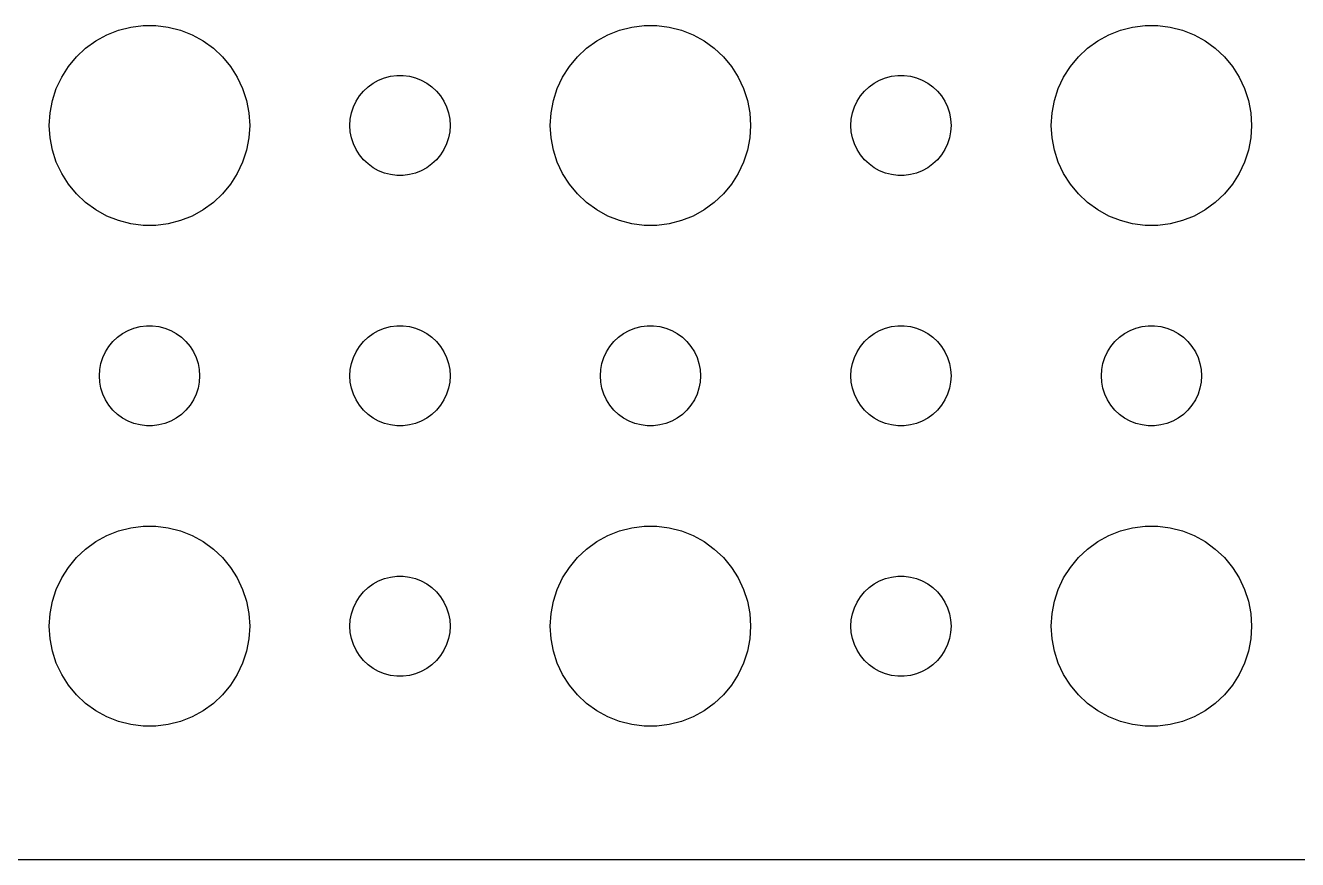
# Model space of a CAD drawing. Header units: metres. Extents: x -142 to 142, y -112 to 112.
# Drawn here: x -108.71 to -70.62, y -111.99 to -87.01 of the extents above; entities that cross this region are included whole.
import ezdxf

# ---------------------------------------------------------------- set-up
doc = ezdxf.new("R2010")
doc.units = ezdxf.units.M

msp = doc.modelspace()

# ---------------------------------------------------------------- linework, layer by layer
for p, q in [((-106.277, -87.2855), (-105.927, -87.1468)), ((-105.927, -87.1468), (-105.562, -87.0531)), ((-105.562, -87.0531), (-105.188, -87.0059)), ((-105.188, -87.0059), (-104.812, -87.0059)), ((-104.812, -87.0059), (-104.438, -87.0531)), ((-104.438, -87.0531), (-104.073, -87.1468)), ((-104.073, -87.1468), (-103.723, -87.2855)), ((-91.2773, -87.2855), (-90.927, -87.1468)), ((-90.927, -87.1468), (-90.5621, -87.0531)), ((-90.5621, -87.0531), (-90.1884, -87.0059)), ((-90.1884, -87.0059), (-89.8116, -87.0059)), ((-89.8116, -87.0059), (-89.4379, -87.0531)), ((-89.4379, -87.0531), (-89.073, -87.1468)), ((-89.073, -87.1468), (-88.7227, -87.2855)), ((-76.2773, -87.2855), (-75.927, -87.1468)), ((-75.927, -87.1468), (-75.5621, -87.0531)), ((-75.5621, -87.0531), (-75.1884, -87.0059)), ((-75.1884, -87.0059), (-74.8116, -87.0059)), ((-74.8116, -87.0059), (-74.4379, -87.0531)), ((-74.4379, -87.0531), (-74.073, -87.1468)), ((-74.073, -87.1468), (-73.7227, -87.2855)), ((-106.912, -87.6885), (-106.607, -87.467)), ((-106.607, -87.467), (-106.277, -87.2855)), ((-103.723, -87.2855), (-103.393, -87.467)), ((-103.393, -87.467), (-103.088, -87.6885)), ((-91.9123, -87.6885), (-91.6075, -87.467)), ((-91.6075, -87.467), (-91.2773, -87.2855)), ((-88.7227, -87.2855), (-88.3925, -87.467)), ((-88.3925, -87.467), (-88.0877, -87.6885)), ((-76.9123, -87.6885), (-76.6075, -87.467)), ((-76.6075, -87.467), (-76.2773, -87.2855)), ((-73.7227, -87.2855), (-73.3925, -87.467)), ((-73.3925, -87.467), (-73.0877, -87.6885)), ((-107.427, -88.2366), (-107.187, -87.9464)), ((-107.187, -87.9464), (-106.912, -87.6885)), ((-103.088, -87.6885), (-102.813, -87.9464)), ((-102.813, -87.9464), (-102.573, -88.2366)), ((-92.427, -88.2366), (-92.1869, -87.9464)), ((-92.1869, -87.9464), (-91.9123, -87.6885)), ((-88.0877, -87.6885), (-87.8131, -87.9464)), ((-87.8131, -87.9464), (-87.573, -88.2366)), ((-77.427, -88.2366), (-77.1869, -87.9464)), ((-77.1869, -87.9464), (-76.9123, -87.6885)), ((-73.0877, -87.6885), (-72.8131, -87.9464)), ((-72.8131, -87.9464), (-72.573, -88.2366)), ((-107.629, -88.5547), (-107.427, -88.2366)), ((-102.573, -88.2366), (-102.371, -88.5547)), ((-92.6289, -88.5547), (-92.427, -88.2366)), ((-87.573, -88.2366), (-87.3711, -88.5547)), ((-77.6289, -88.5547), (-77.427, -88.2366)), ((-72.573, -88.2366), (-72.3711, -88.5547)), ((-107.789, -88.8956), (-107.629, -88.5547)), ((-102.371, -88.5547), (-102.211, -88.8956)), ((-98.4561, -88.8442), (-98.3037, -88.7335)), ((-98.3037, -88.7335), (-98.1387, -88.6428)), ((-98.1387, -88.6428), (-97.9635, -88.5734)), ((-97.9635, -88.5734), (-97.7811, -88.5266)), ((-97.7811, -88.5266), (-97.5942, -88.503)), ((-97.5942, -88.503), (-97.4058, -88.503)), ((-97.4058, -88.503), (-97.2189, -88.5266)), ((-97.2189, -88.5266), (-97.0365, -88.5734)), ((-97.0365, -88.5734), (-96.8613, -88.6428)), ((-96.8613, -88.6428), (-96.6963, -88.7335)), ((-96.6963, -88.7335), (-96.5439, -88.8442)), ((-92.7893, -88.8956), (-92.6289, -88.5547)), ((-87.3711, -88.5547), (-87.2107, -88.8956)), ((-83.4561, -88.8442), (-83.3037, -88.7335)), ((-83.3037, -88.7335), (-83.1387, -88.6428)), ((-83.1387, -88.6428), (-82.9635, -88.5734)), ((-82.9635, -88.5734), (-82.7811, -88.5266)), ((-82.7811, -88.5266), (-82.5942, -88.503)), ((-82.5942, -88.503), (-82.4058, -88.503)), ((-82.4058, -88.503), (-82.2189, -88.5266)), ((-82.2189, -88.5266), (-82.0365, -88.5734)), ((-82.0365, -88.5734), (-81.8613, -88.6428)), ((-81.8613, -88.6428), (-81.6963, -88.7335)), ((-81.6963, -88.7335), (-81.5439, -88.8442)), ((-77.7893, -88.8956), (-77.6289, -88.5547)), ((-72.3711, -88.5547), (-72.2107, -88.8956)), ((-107.906, -89.2539), (-107.789, -88.8956)), ((-102.211, -88.8956), (-102.094, -89.2539)), ((-98.8145, -89.2774), (-98.7135, -89.1183)), ((-98.7135, -89.1183), (-98.5934, -88.9732)), ((-98.5934, -88.9732), (-98.4561, -88.8442)), ((-96.5439, -88.8442), (-96.4065, -88.9732)), ((-96.4065, -88.9732), (-96.2865, -89.1183)), ((-96.2865, -89.1183), (-96.1855, -89.2774)), ((-92.9057, -89.2539), (-92.7893, -88.8956)), ((-87.2107, -88.8956), (-87.0943, -89.2539)), ((-83.8145, -89.2774), (-83.7135, -89.1183)), ((-83.7135, -89.1183), (-83.5934, -88.9732)), ((-83.5934, -88.9732), (-83.4561, -88.8442)), ((-81.5439, -88.8442), (-81.4065, -88.9732)), ((-81.4065, -88.9732), (-81.2865, -89.1183)), ((-81.2865, -89.1183), (-81.1855, -89.2774)), ((-77.9057, -89.2539), (-77.7893, -88.8956)), ((-72.2107, -88.8956), (-72.0943, -89.2539)), ((-107.976, -89.624), (-107.906, -89.2539)), ((-102.094, -89.2539), (-102.024, -89.624)), ((-98.9529, -89.627), (-98.8947, -89.4478)), ((-98.8947, -89.4478), (-98.8145, -89.2774)), ((-96.1855, -89.2774), (-96.1053, -89.4478)), ((-96.1053, -89.4478), (-96.0471, -89.627)), ((-92.9763, -89.624), (-92.9057, -89.2539)), ((-87.0943, -89.2539), (-87.0237, -89.624)), ((-83.9529, -89.627), (-83.8947, -89.4478)), ((-83.8947, -89.4478), (-83.8145, -89.2774)), ((-81.1855, -89.2774), (-81.1053, -89.4478)), ((-81.1053, -89.4478), (-81.0471, -89.627)), ((-77.9763, -89.624), (-77.9057, -89.2539)), ((-72.0943, -89.2539), (-72.0237, -89.624)), ((-108, -90), (-107.976, -89.624)), ((-102.024, -89.624), (-102, -90)), ((-99, -90), (-98.9882, -89.812)), ((-98.9882, -89.812), (-98.9529, -89.627)), ((-96.0471, -89.627), (-96.0118, -89.812)), ((-96.0118, -89.812), (-96, -90)), ((-93, -90), (-92.9763, -89.624)), ((-87.0237, -89.624), (-87, -90)), ((-84, -90), (-83.9882, -89.812)), ((-83.9882, -89.812), (-83.9529, -89.627)), ((-81.0471, -89.627), (-81.0118, -89.812)), ((-81.0118, -89.812), (-81, -90)), ((-78, -90), (-77.9763, -89.624)), ((-72.0237, -89.624), (-72, -90)), ((-107.976, -90.376), (-108, -90)), ((-102, -90), (-102.024, -90.376)), ((-98.9882, -90.188), (-99, -90)), ((-98.9529, -90.373), (-98.9882, -90.188)), ((-96.0118, -90.188), (-96.0471, -90.373)), ((-96, -90), (-96.0118, -90.188)), ((-92.9763, -90.376), (-93, -90)), ((-87, -90), (-87.0237, -90.376)), ((-83.9882, -90.188), (-84, -90)), ((-83.9529, -90.373), (-83.9882, -90.188)), ((-81.0118, -90.188), (-81.0471, -90.373)), ((-81, -90), (-81.0118, -90.188)), ((-77.9763, -90.376), (-78, -90)), ((-72, -90), (-72.0237, -90.376)), ((-107.906, -90.7461), (-107.976, -90.376)), ((-102.024, -90.376), (-102.094, -90.7461)), ((-98.8947, -90.5522), (-98.9529, -90.373)), ((-98.8145, -90.7226), (-98.8947, -90.5522)), ((-96.1053, -90.5522), (-96.1855, -90.7226)), ((-96.0471, -90.373), (-96.1053, -90.5522)), ((-92.9057, -90.7461), (-92.9763, -90.376)), ((-87.0237, -90.376), (-87.0943, -90.7461)), ((-83.8947, -90.5522), (-83.9529, -90.373)), ((-83.8145, -90.7226), (-83.8947, -90.5522)), ((-81.1053, -90.5522), (-81.1855, -90.7226)), ((-81.0471, -90.373), (-81.1053, -90.5522)), ((-77.9057, -90.7461), (-77.9763, -90.376)), ((-72.0237, -90.376), (-72.0943, -90.7461)), ((-107.789, -91.1044), (-107.906, -90.7461)), ((-102.094, -90.7461), (-102.211, -91.1044)), ((-98.7135, -90.8817), (-98.8145, -90.7226)), ((-98.5934, -91.0268), (-98.7135, -90.8817)), ((-98.4561, -91.1558), (-98.5934, -91.0268)), ((-96.4065, -91.0268), (-96.5439, -91.1558)), ((-96.2865, -90.8817), (-96.4065, -91.0268)), ((-96.1855, -90.7226), (-96.2865, -90.8817)), ((-92.7893, -91.1044), (-92.9057, -90.7461)), ((-87.0943, -90.7461), (-87.2107, -91.1044)), ((-83.7135, -90.8817), (-83.8145, -90.7226)), ((-83.5934, -91.0268), (-83.7135, -90.8817)), ((-83.4561, -91.1558), (-83.5934, -91.0268)), ((-81.4065, -91.0268), (-81.5439, -91.1558)), ((-81.2865, -90.8817), (-81.4065, -91.0268)), ((-81.1855, -90.7226), (-81.2865, -90.8817)), ((-77.7893, -91.1044), (-77.9057, -90.7461)), ((-72.0943, -90.7461), (-72.2107, -91.1044)), ((-107.629, -91.4453), (-107.789, -91.1044)), ((-102.211, -91.1044), (-102.371, -91.4453)), ((-98.3037, -91.2665), (-98.4561, -91.1558)), ((-98.1387, -91.3572), (-98.3037, -91.2665)), ((-97.9635, -91.4266), (-98.1387, -91.3572)), ((-96.8613, -91.3572), (-97.0365, -91.4266)), ((-96.6963, -91.2665), (-96.8613, -91.3572)), ((-96.5439, -91.1558), (-96.6963, -91.2665)), ((-92.6289, -91.4453), (-92.7893, -91.1044)), ((-87.2107, -91.1044), (-87.3711, -91.4453)), ((-83.3037, -91.2665), (-83.4561, -91.1558)), ((-83.1387, -91.3572), (-83.3037, -91.2665)), ((-82.9635, -91.4266), (-83.1387, -91.3572)), ((-81.8613, -91.3572), (-82.0365, -91.4266)), ((-81.6963, -91.2665), (-81.8613, -91.3572)), ((-81.5439, -91.1558), (-81.6963, -91.2665)), ((-77.6289, -91.4453), (-77.7893, -91.1044)), ((-72.2107, -91.1044), (-72.3711, -91.4453)), ((-107.427, -91.7634), (-107.629, -91.4453)), ((-107.187, -92.0536), (-107.427, -91.7634)), ((-102.573, -91.7634), (-102.813, -92.0536)), ((-102.371, -91.4453), (-102.573, -91.7634)), ((-97.7811, -91.4734), (-97.9635, -91.4266)), ((-97.5942, -91.497), (-97.7811, -91.4734)), ((-97.4058, -91.497), (-97.5942, -91.497)), ((-97.2189, -91.4734), (-97.4058, -91.497)), ((-97.0365, -91.4266), (-97.2189, -91.4734)), ((-92.427, -91.7634), (-92.6289, -91.4453)), ((-92.1869, -92.0536), (-92.427, -91.7634)), ((-87.573, -91.7634), (-87.8131, -92.0536)), ((-87.3711, -91.4453), (-87.573, -91.7634)), ((-82.7811, -91.4734), (-82.9635, -91.4266)), ((-82.5942, -91.497), (-82.7811, -91.4734)), ((-82.4058, -91.497), (-82.5942, -91.497)), ((-82.2189, -91.4734), (-82.4058, -91.497)), ((-82.0365, -91.4266), (-82.2189, -91.4734)), ((-77.427, -91.7634), (-77.6289, -91.4453)), ((-77.1869, -92.0536), (-77.427, -91.7634)), ((-72.573, -91.7634), (-72.8131, -92.0536)), ((-72.3711, -91.4453), (-72.573, -91.7634)), ((-106.912, -92.3115), (-107.187, -92.0536)), ((-102.813, -92.0536), (-103.088, -92.3115)), ((-91.9123, -92.3115), (-92.1869, -92.0536)), ((-87.8131, -92.0536), (-88.0877, -92.3115)), ((-76.9123, -92.3115), (-77.1869, -92.0536)), ((-72.8131, -92.0536), (-73.0877, -92.3115)), ((-106.607, -92.533), (-106.912, -92.3115)), ((-106.277, -92.7145), (-106.607, -92.533)), ((-103.393, -92.533), (-103.723, -92.7145)), ((-103.088, -92.3115), (-103.393, -92.533)), ((-91.6075, -92.533), (-91.9123, -92.3115)), ((-91.2773, -92.7145), (-91.6075, -92.533)), ((-88.3925, -92.533), (-88.7227, -92.7145)), ((-88.0877, -92.3115), (-88.3925, -92.533)), ((-76.6075, -92.533), (-76.9123, -92.3115)), ((-76.2773, -92.7145), (-76.6075, -92.533)), ((-73.3925, -92.533), (-73.7227, -92.7145)), ((-73.0877, -92.3115), (-73.3925, -92.533)), ((-105.927, -92.8532), (-106.277, -92.7145)), ((-105.562, -92.9469), (-105.927, -92.8532)), ((-104.073, -92.8532), (-104.438, -92.9469)), ((-103.723, -92.7145), (-104.073, -92.8532)), ((-90.927, -92.8532), (-91.2773, -92.7145)), ((-90.5621, -92.9469), (-90.927, -92.8532)), ((-89.073, -92.8532), (-89.4379, -92.9469)), ((-88.7227, -92.7145), (-89.073, -92.8532)), ((-75.927, -92.8532), (-76.2773, -92.7145)), ((-75.5621, -92.9469), (-75.927, -92.8532)), ((-74.073, -92.8532), (-74.4379, -92.9469)), ((-73.7227, -92.7145), (-74.073, -92.8532)), ((-105.188, -92.9941), (-105.562, -92.9469)), ((-104.812, -92.9941), (-105.188, -92.9941)), ((-104.438, -92.9469), (-104.812, -92.9941)), ((-90.1884, -92.9941), (-90.5621, -92.9469)), ((-89.8116, -92.9941), (-90.1884, -92.9941)), ((-89.4379, -92.9469), (-89.8116, -92.9941)), ((-75.1884, -92.9941), (-75.5621, -92.9469)), ((-74.8116, -92.9941), (-75.1884, -92.9941)), ((-74.4379, -92.9469), (-74.8116, -92.9941)), ((-106.093, -96.4732), (-105.956, -96.3442)), ((-105.956, -96.3442), (-105.804, -96.2335)), ((-105.804, -96.2335), (-105.639, -96.1428)), ((-105.639, -96.1428), (-105.464, -96.0734)), ((-105.464, -96.0734), (-105.281, -96.0266)), ((-105.281, -96.0266), (-105.094, -96.003)), ((-105.094, -96.003), (-104.906, -96.003)), ((-104.906, -96.003), (-104.719, -96.0266)), ((-104.719, -96.0266), (-104.536, -96.0734)), ((-104.536, -96.0734), (-104.361, -96.1428)), ((-104.361, -96.1428), (-104.196, -96.2335)), ((-104.196, -96.2335), (-104.044, -96.3442)), ((-104.044, -96.3442), (-103.907, -96.4732)), ((-98.5934, -96.4732), (-98.4561, -96.3442)), ((-98.4561, -96.3442), (-98.3037, -96.2335)), ((-98.3037, -96.2335), (-98.1387, -96.1428)), ((-98.1387, -96.1428), (-97.9635, -96.0734)), ((-97.9635, -96.0734), (-97.7811, -96.0266)), ((-97.7811, -96.0266), (-97.5942, -96.003)), ((-97.5942, -96.003), (-97.4058, -96.003)), ((-97.4058, -96.003), (-97.2189, -96.0266)), ((-97.2189, -96.0266), (-97.0365, -96.0734)), ((-97.0365, -96.0734), (-96.8613, -96.1428)), ((-96.8613, -96.1428), (-96.6963, -96.2335)), ((-96.6963, -96.2335), (-96.5439, -96.3442)), ((-96.5439, -96.3442), (-96.4065, -96.4732)), ((-91.0934, -96.4732), (-90.9561, -96.3442)), ((-90.9561, -96.3442), (-90.8037, -96.2335)), ((-90.8037, -96.2335), (-90.6387, -96.1428)), ((-90.6387, -96.1428), (-90.4635, -96.0734)), ((-90.4635, -96.0734), (-90.2811, -96.0266)), ((-90.2811, -96.0266), (-90.0942, -96.003)), ((-90.0942, -96.003), (-89.9058, -96.003)), ((-89.9058, -96.003), (-89.7189, -96.0266)), ((-89.7189, -96.0266), (-89.5365, -96.0734)), ((-89.5365, -96.0734), (-89.3613, -96.1428)), ((-89.3613, -96.1428), (-89.1963, -96.2335)), ((-89.1963, -96.2335), (-89.0439, -96.3442)), ((-89.0439, -96.3442), (-88.9065, -96.4732)), ((-83.5934, -96.4732), (-83.4561, -96.3442)), ((-83.4561, -96.3442), (-83.3037, -96.2335)), ((-83.3037, -96.2335), (-83.1387, -96.1428)), ((-83.1387, -96.1428), (-82.9635, -96.0734)), ((-82.9635, -96.0734), (-82.7811, -96.0266)), ((-82.7811, -96.0266), (-82.5942, -96.003)), ((-82.5942, -96.003), (-82.4058, -96.003)), ((-82.4058, -96.003), (-82.2189, -96.0266)), ((-82.2189, -96.0266), (-82.0365, -96.0734)), ((-82.0365, -96.0734), (-81.8613, -96.1428)), ((-81.8613, -96.1428), (-81.6963, -96.2335)), ((-81.6963, -96.2335), (-81.5439, -96.3442)), ((-81.5439, -96.3442), (-81.4065, -96.4732)), ((-76.0934, -96.4732), (-75.9561, -96.3442)), ((-75.9561, -96.3442), (-75.8037, -96.2335)), ((-75.8037, -96.2335), (-75.6387, -96.1428)), ((-75.6387, -96.1428), (-75.4635, -96.0734)), ((-75.4635, -96.0734), (-75.2811, -96.0266)), ((-75.2811, -96.0266), (-75.0942, -96.003)), ((-75.0942, -96.003), (-74.9058, -96.003)), ((-74.9058, -96.003), (-74.7189, -96.0266)), ((-74.7189, -96.0266), (-74.5365, -96.0734)), ((-74.5365, -96.0734), (-74.3613, -96.1428)), ((-74.3613, -96.1428), (-74.1963, -96.2335)), ((-74.1963, -96.2335), (-74.0439, -96.3442)), ((-74.0439, -96.3442), (-73.9065, -96.4732)), ((-106.314, -96.7774), (-106.214, -96.6183)), ((-106.214, -96.6183), (-106.093, -96.4732)), ((-103.907, -96.4732), (-103.786, -96.6183)), ((-103.786, -96.6183), (-103.686, -96.7774)), ((-98.8145, -96.7774), (-98.7135, -96.6183)), ((-98.7135, -96.6183), (-98.5934, -96.4732)), ((-96.4065, -96.4732), (-96.2865, -96.6183)), ((-96.2865, -96.6183), (-96.1855, -96.7774)), ((-91.3145, -96.7774), (-91.2135, -96.6183)), ((-91.2135, -96.6183), (-91.0934, -96.4732)), ((-88.9065, -96.4732), (-88.7865, -96.6183)), ((-88.7865, -96.6183), (-88.6855, -96.7774)), ((-83.8145, -96.7774), (-83.7135, -96.6183)), ((-83.7135, -96.6183), (-83.5934, -96.4732)), ((-81.4065, -96.4732), (-81.2865, -96.6183)), ((-81.2865, -96.6183), (-81.1855, -96.7774)), ((-76.3145, -96.7774), (-76.2135, -96.6183)), ((-76.2135, -96.6183), (-76.0934, -96.4732)), ((-73.9065, -96.4732), (-73.7865, -96.6183)), ((-73.7865, -96.6183), (-73.6855, -96.7774)), ((-106.453, -97.127), (-106.395, -96.9478)), ((-106.395, -96.9478), (-106.314, -96.7774)), ((-103.686, -96.7774), (-103.605, -96.9478)), ((-103.605, -96.9478), (-103.547, -97.127)), ((-98.9529, -97.127), (-98.8947, -96.9478)), ((-98.8947, -96.9478), (-98.8145, -96.7774)), ((-96.1855, -96.7774), (-96.1053, -96.9478)), ((-96.1053, -96.9478), (-96.0471, -97.127)), ((-91.4529, -97.127), (-91.3947, -96.9478)), ((-91.3947, -96.9478), (-91.3145, -96.7774)), ((-88.6855, -96.7774), (-88.6053, -96.9478)), ((-88.6053, -96.9478), (-88.5471, -97.127)), ((-83.9529, -97.127), (-83.8947, -96.9478)), ((-83.8947, -96.9478), (-83.8145, -96.7774)), ((-81.1855, -96.7774), (-81.1053, -96.9478)), ((-81.1053, -96.9478), (-81.0471, -97.127)), ((-76.4529, -97.127), (-76.3947, -96.9478)), ((-76.3947, -96.9478), (-76.3145, -96.7774)), ((-73.6855, -96.7774), (-73.6053, -96.9478)), ((-73.6053, -96.9478), (-73.5471, -97.127)), ((-106.5, -97.5), (-106.488, -97.312)), ((-106.488, -97.688), (-106.5, -97.5)), ((-106.488, -97.312), (-106.453, -97.127)), ((-103.547, -97.127), (-103.512, -97.312)), ((-103.512, -97.312), (-103.5, -97.5)), ((-103.5, -97.5), (-103.512, -97.688)), ((-99, -97.5), (-98.9882, -97.312)), ((-98.9882, -97.688), (-99, -97.5)), ((-98.9882, -97.312), (-98.9529, -97.127)), ((-96.0471, -97.127), (-96.0118, -97.312)), ((-96.0118, -97.312), (-96, -97.5)), ((-96, -97.5), (-96.0118, -97.688)), ((-91.5, -97.5), (-91.4882, -97.312)), ((-91.4882, -97.688), (-91.5, -97.5)), ((-91.4882, -97.312), (-91.4529, -97.127)), ((-88.5471, -97.127), (-88.5118, -97.312)), ((-88.5118, -97.312), (-88.5, -97.5)), ((-88.5, -97.5), (-88.5118, -97.688)), ((-84, -97.5), (-83.9882, -97.312)), ((-83.9882, -97.688), (-84, -97.5)), ((-83.9882, -97.312), (-83.9529, -97.127)), ((-81.0471, -97.127), (-81.0118, -97.312)), ((-81.0118, -97.312), (-81, -97.5)), ((-81, -97.5), (-81.0118, -97.688)), ((-76.5, -97.5), (-76.4882, -97.312)), ((-76.4882, -97.688), (-76.5, -97.5)), ((-76.4882, -97.312), (-76.4529, -97.127)), ((-73.5471, -97.127), (-73.5118, -97.312)), ((-73.5118, -97.312), (-73.5, -97.5)), ((-73.5, -97.5), (-73.5118, -97.688)), ((-106.453, -97.873), (-106.488, -97.688)), ((-106.395, -98.0522), (-106.453, -97.873)), ((-103.547, -97.873), (-103.605, -98.0522)), ((-103.512, -97.688), (-103.547, -97.873)), ((-98.9529, -97.873), (-98.9882, -97.688)), ((-98.8947, -98.0522), (-98.9529, -97.873)), ((-96.0471, -97.873), (-96.1053, -98.0522)), ((-96.0118, -97.688), (-96.0471, -97.873)), ((-91.4529, -97.873), (-91.4882, -97.688)), ((-91.3947, -98.0522), (-91.4529, -97.873)), ((-88.5471, -97.873), (-88.6053, -98.0522)), ((-88.5118, -97.688), (-88.5471, -97.873)), ((-83.9529, -97.873), (-83.9882, -97.688)), ((-83.8947, -98.0522), (-83.9529, -97.873)), ((-81.0471, -97.873), (-81.1053, -98.0522)), ((-81.0118, -97.688), (-81.0471, -97.873)), ((-76.4529, -97.873), (-76.4882, -97.688)), ((-76.3947, -98.0522), (-76.4529, -97.873)), ((-73.5471, -97.873), (-73.6053, -98.0522)), ((-73.5118, -97.688), (-73.5471, -97.873)), ((-106.314, -98.2226), (-106.395, -98.0522)), ((-106.214, -98.3817), (-106.314, -98.2226)), ((-103.686, -98.2226), (-103.786, -98.3817)), ((-103.605, -98.0522), (-103.686, -98.2226)), ((-98.8145, -98.2226), (-98.8947, -98.0522)), ((-98.7135, -98.3817), (-98.8145, -98.2226)), ((-96.1855, -98.2226), (-96.2865, -98.3817)), ((-96.1053, -98.0522), (-96.1855, -98.2226)), ((-91.3145, -98.2226), (-91.3947, -98.0522)), ((-91.2135, -98.3817), (-91.3145, -98.2226)), ((-88.6855, -98.2226), (-88.7865, -98.3817)), ((-88.6053, -98.0522), (-88.6855, -98.2226)), ((-83.8145, -98.2226), (-83.8947, -98.0522)), ((-83.7135, -98.3817), (-83.8145, -98.2226)), ((-81.1855, -98.2226), (-81.2865, -98.3817)), ((-81.1053, -98.0522), (-81.1855, -98.2226)), ((-76.3145, -98.2226), (-76.3947, -98.0522)), ((-76.2135, -98.3817), (-76.3145, -98.2226)), ((-73.6855, -98.2226), (-73.7865, -98.3817)), ((-73.6053, -98.0522), (-73.6855, -98.2226)), ((-106.093, -98.5268), (-106.214, -98.3817)), ((-105.956, -98.6558), (-106.093, -98.5268)), ((-103.907, -98.5268), (-104.044, -98.6558)), ((-103.786, -98.3817), (-103.907, -98.5268)), ((-98.5934, -98.5268), (-98.7135, -98.3817)), ((-98.4561, -98.6558), (-98.5934, -98.5268)), ((-96.4065, -98.5268), (-96.5439, -98.6558)), ((-96.2865, -98.3817), (-96.4065, -98.5268)), ((-91.0934, -98.5268), (-91.2135, -98.3817)), ((-90.9561, -98.6558), (-91.0934, -98.5268)), ((-88.9065, -98.5268), (-89.0439, -98.6558)), ((-88.7865, -98.3817), (-88.9065, -98.5268)), ((-83.5934, -98.5268), (-83.7135, -98.3817)), ((-83.4561, -98.6558), (-83.5934, -98.5268)), ((-81.4065, -98.5268), (-81.5439, -98.6558)), ((-81.2865, -98.3817), (-81.4065, -98.5268)), ((-76.0934, -98.5268), (-76.2135, -98.3817)), ((-75.9561, -98.6558), (-76.0934, -98.5268)), ((-73.9065, -98.5268), (-74.0439, -98.6558)), ((-73.7865, -98.3817), (-73.9065, -98.5268)), ((-105.804, -98.7665), (-105.956, -98.6558)), ((-105.639, -98.8572), (-105.804, -98.7665)), ((-105.464, -98.9266), (-105.639, -98.8572)), ((-105.281, -98.9734), (-105.464, -98.9266)), ((-105.094, -98.997), (-105.281, -98.9734)), ((-104.906, -98.997), (-105.094, -98.997)), ((-104.719, -98.9734), (-104.906, -98.997)), ((-104.536, -98.9266), (-104.719, -98.9734)), ((-104.361, -98.8572), (-104.536, -98.9266)), ((-104.196, -98.7665), (-104.361, -98.8572)), ((-104.044, -98.6558), (-104.196, -98.7665)), ((-98.3037, -98.7665), (-98.4561, -98.6558)), ((-98.1387, -98.8572), (-98.3037, -98.7665)), ((-97.9635, -98.9266), (-98.1387, -98.8572)), ((-97.7811, -98.9734), (-97.9635, -98.9266)), ((-97.5942, -98.997), (-97.7811, -98.9734)), ((-97.4058, -98.997), (-97.5942, -98.997)), ((-97.2189, -98.9734), (-97.4058, -98.997)), ((-97.0365, -98.9266), (-97.2189, -98.9734)), ((-96.8613, -98.8572), (-97.0365, -98.9266)), ((-96.6963, -98.7665), (-96.8613, -98.8572)), ((-96.5439, -98.6558), (-96.6963, -98.7665)), ((-90.8037, -98.7665), (-90.9561, -98.6558)), ((-90.6387, -98.8572), (-90.8037, -98.7665)), ((-90.4635, -98.9266), (-90.6387, -98.8572)), ((-90.2811, -98.9734), (-90.4635, -98.9266)), ((-90.0942, -98.997), (-90.2811, -98.9734)), ((-89.9058, -98.997), (-90.0942, -98.997)), ((-89.7189, -98.9734), (-89.9058, -98.997)), ((-89.5365, -98.9266), (-89.7189, -98.9734)), ((-89.3613, -98.8572), (-89.5365, -98.9266)), ((-89.1963, -98.7665), (-89.3613, -98.8572)), ((-89.0439, -98.6558), (-89.1963, -98.7665)), ((-83.3037, -98.7665), (-83.4561, -98.6558)), ((-83.1387, -98.8572), (-83.3037, -98.7665)), ((-82.9635, -98.9266), (-83.1387, -98.8572)), ((-82.7811, -98.9734), (-82.9635, -98.9266)), ((-82.5942, -98.997), (-82.7811, -98.9734)), ((-82.4058, -98.997), (-82.5942, -98.997)), ((-82.2189, -98.9734), (-82.4058, -98.997)), ((-82.0365, -98.9266), (-82.2189, -98.9734)), ((-81.8613, -98.8572), (-82.0365, -98.9266)), ((-81.6963, -98.7665), (-81.8613, -98.8572)), ((-81.5439, -98.6558), (-81.6963, -98.7665)), ((-75.8037, -98.7665), (-75.9561, -98.6558)), ((-75.6387, -98.8572), (-75.8037, -98.7665)), ((-75.4635, -98.9266), (-75.6387, -98.8572)), ((-75.2811, -98.9734), (-75.4635, -98.9266)), ((-75.0942, -98.997), (-75.2811, -98.9734)), ((-74.9058, -98.997), (-75.0942, -98.997)), ((-74.7189, -98.9734), (-74.9058, -98.997)), ((-74.5365, -98.9266), (-74.7189, -98.9734)), ((-74.3613, -98.8572), (-74.5365, -98.9266)), ((-74.1963, -98.7665), (-74.3613, -98.8572)), ((-74.0439, -98.6558), (-74.1963, -98.7665)), ((-105.927, -102.147), (-105.562, -102.053)), ((-105.562, -102.053), (-105.188, -102.006)), ((-105.188, -102.006), (-104.812, -102.006)), ((-104.812, -102.006), (-104.438, -102.053)), ((-104.438, -102.053), (-104.073, -102.147)), ((-90.927, -102.147), (-90.5621, -102.053)), ((-90.5621, -102.053), (-90.1884, -102.006)), ((-90.1884, -102.006), (-89.8116, -102.006)), ((-89.8116, -102.006), (-89.4379, -102.053)), ((-89.4379, -102.053), (-89.073, -102.147)), ((-75.927, -102.147), (-75.5621, -102.053)), ((-75.5621, -102.053), (-75.1884, -102.006)), ((-75.1884, -102.006), (-74.8116, -102.006)), ((-74.8116, -102.006), (-74.4379, -102.053)), ((-74.4379, -102.053), (-74.073, -102.147)), ((-106.607, -102.467), (-106.277, -102.286)), ((-106.277, -102.286), (-105.927, -102.147)), ((-104.073, -102.147), (-103.723, -102.286)), ((-103.723, -102.286), (-103.393, -102.467)), ((-91.6075, -102.467), (-91.2773, -102.286)), ((-91.2773, -102.286), (-90.927, -102.147)), ((-89.073, -102.147), (-88.7227, -102.286)), ((-88.7227, -102.286), (-88.3925, -102.467)), ((-76.6075, -102.467), (-76.2773, -102.286)), ((-76.2773, -102.286), (-75.927, -102.147)), ((-74.073, -102.147), (-73.7227, -102.286)), ((-73.7227, -102.286), (-73.3925, -102.467)), ((-107.187, -102.946), (-106.912, -102.688)), ((-106.912, -102.688), (-106.607, -102.467)), ((-103.393, -102.467), (-103.088, -102.688)), ((-103.088, -102.688), (-102.813, -102.946)), ((-92.1869, -102.946), (-91.9123, -102.688)), ((-91.9123, -102.688), (-91.6075, -102.467)), ((-88.3925, -102.467), (-88.0877, -102.688)), ((-88.0877, -102.688), (-87.8131, -102.946)), ((-77.1869, -102.946), (-76.9123, -102.688)), ((-76.9123, -102.688), (-76.6075, -102.467)), ((-73.3925, -102.467), (-73.0877, -102.688)), ((-73.0877, -102.688), (-72.8131, -102.946)), ((-107.427, -103.237), (-107.187, -102.946)), ((-102.813, -102.946), (-102.573, -103.237)), ((-92.427, -103.237), (-92.1869, -102.946)), ((-87.8131, -102.946), (-87.573, -103.237)), ((-77.427, -103.237), (-77.1869, -102.946)), ((-72.8131, -102.946), (-72.573, -103.237)), ((-107.789, -103.896), (-107.629, -103.555)), ((-107.629, -103.555), (-107.427, -103.237)), ((-102.573, -103.237), (-102.371, -103.555)), ((-102.371, -103.555), (-102.211, -103.896)), ((-98.1387, -103.643), (-97.9635, -103.573)), ((-97.9635, -103.573), (-97.7811, -103.527)), ((-97.7811, -103.527), (-97.5942, -103.503)), ((-97.5942, -103.503), (-97.4058, -103.503)), ((-97.4058, -103.503), (-97.2189, -103.527)), ((-97.2189, -103.527), (-97.0365, -103.573)), ((-97.0365, -103.573), (-96.8613, -103.643)), ((-92.7893, -103.896), (-92.6289, -103.555)), ((-92.6289, -103.555), (-92.427, -103.237)), ((-87.573, -103.237), (-87.3711, -103.555)), ((-87.3711, -103.555), (-87.2107, -103.896)), ((-83.1387, -103.643), (-82.9635, -103.573)), ((-82.9635, -103.573), (-82.7811, -103.527)), ((-82.7811, -103.527), (-82.5942, -103.503)), ((-82.5942, -103.503), (-82.4058, -103.503)), ((-82.4058, -103.503), (-82.2189, -103.527)), ((-82.2189, -103.527), (-82.0365, -103.573)), ((-82.0365, -103.573), (-81.8613, -103.643)), ((-77.7893, -103.896), (-77.6289, -103.555)), ((-77.6289, -103.555), (-77.427, -103.237)), ((-72.573, -103.237), (-72.3711, -103.555)), ((-72.3711, -103.555), (-72.2107, -103.896)), ((-107.906, -104.254), (-107.789, -103.896)), ((-102.211, -103.896), (-102.094, -104.254)), ((-98.7135, -104.118), (-98.5934, -103.973)), ((-98.5934, -103.973), (-98.4561, -103.844)), ((-98.4561, -103.844), (-98.3037, -103.734)), ((-98.3037, -103.734), (-98.1387, -103.643)), ((-96.8613, -103.643), (-96.6963, -103.734)), ((-96.6963, -103.734), (-96.5439, -103.844)), ((-96.5439, -103.844), (-96.4065, -103.973)), ((-96.4065, -103.973), (-96.2865, -104.118)), ((-92.9057, -104.254), (-92.7893, -103.896)), ((-87.2107, -103.896), (-87.0943, -104.254)), ((-83.7135, -104.118), (-83.5934, -103.973)), ((-83.5934, -103.973), (-83.4561, -103.844)), ((-83.4561, -103.844), (-83.3037, -103.734)), ((-83.3037, -103.734), (-83.1387, -103.643)), ((-81.8613, -103.643), (-81.6963, -103.734)), ((-81.6963, -103.734), (-81.5439, -103.844)), ((-81.5439, -103.844), (-81.4065, -103.973)), ((-81.4065, -103.973), (-81.2865, -104.118)), ((-77.9057, -104.254), (-77.7893, -103.896)), ((-72.2107, -103.896), (-72.0943, -104.254)), ((-107.976, -104.624), (-107.906, -104.254)), ((-102.094, -104.254), (-102.024, -104.624)), ((-98.8947, -104.448), (-98.8145, -104.277)), ((-98.8145, -104.277), (-98.7135, -104.118)), ((-96.2865, -104.118), (-96.1855, -104.277)), ((-96.1855, -104.277), (-96.1053, -104.448)), ((-92.9763, -104.624), (-92.9057, -104.254)), ((-87.0943, -104.254), (-87.0237, -104.624)), ((-83.8947, -104.448), (-83.8145, -104.277)), ((-83.8145, -104.277), (-83.7135, -104.118)), ((-81.2865, -104.118), (-81.1855, -104.277)), ((-81.1855, -104.277), (-81.1053, -104.448)), ((-77.9763, -104.624), (-77.9057, -104.254)), ((-72.0943, -104.254), (-72.0237, -104.624)), ((-108, -105), (-107.976, -104.624)), ((-102.024, -104.624), (-102, -105)), ((-98.9882, -104.812), (-98.9529, -104.627)), ((-98.9529, -104.627), (-98.8947, -104.448)), ((-96.1053, -104.448), (-96.0471, -104.627)), ((-96.0471, -104.627), (-96.0118, -104.812)), ((-93, -105), (-92.9763, -104.624)), ((-87.0237, -104.624), (-87, -105)), ((-83.9882, -104.812), (-83.9529, -104.627)), ((-83.9529, -104.627), (-83.8947, -104.448)), ((-81.1053, -104.448), (-81.0471, -104.627)), ((-81.0471, -104.627), (-81.0118, -104.812)), ((-78, -105), (-77.9763, -104.624)), ((-72.0237, -104.624), (-72, -105)), ((-107.976, -105.376), (-108, -105)), ((-102, -105), (-102.024, -105.376)), ((-99, -105), (-98.9882, -104.812)), ((-98.9882, -105.188), (-99, -105)), ((-96.0118, -104.812), (-96, -105)), ((-96, -105), (-96.0118, -105.188)), ((-92.9763, -105.376), (-93, -105)), ((-87, -105), (-87.0237, -105.376)), ((-84, -105), (-83.9882, -104.812)), ((-83.9882, -105.188), (-84, -105)), ((-81.0118, -104.812), (-81, -105)), ((-81, -105), (-81.0118, -105.188)), ((-77.9763, -105.376), (-78, -105)), ((-72, -105), (-72.0237, -105.376)), ((-107.906, -105.746), (-107.976, -105.376)), ((-102.024, -105.376), (-102.094, -105.746)), ((-98.9529, -105.373), (-98.9882, -105.188)), ((-98.8947, -105.552), (-98.9529, -105.373)), ((-96.0471, -105.373), (-96.1053, -105.552)), ((-96.0118, -105.188), (-96.0471, -105.373)), ((-92.9057, -105.746), (-92.9763, -105.376)), ((-87.0237, -105.376), (-87.0943, -105.746)), ((-83.9529, -105.373), (-83.9882, -105.188)), ((-83.8947, -105.552), (-83.9529, -105.373)), ((-81.0471, -105.373), (-81.1053, -105.552)), ((-81.0118, -105.188), (-81.0471, -105.373)), ((-77.9057, -105.746), (-77.9763, -105.376)), ((-72.0237, -105.376), (-72.0943, -105.746)), ((-107.789, -106.104), (-107.906, -105.746)), ((-102.094, -105.746), (-102.211, -106.104)), ((-98.8145, -105.723), (-98.8947, -105.552)), ((-98.7135, -105.882), (-98.8145, -105.723)), ((-98.5934, -106.027), (-98.7135, -105.882)), ((-96.2865, -105.882), (-96.4065, -106.027)), ((-96.1855, -105.723), (-96.2865, -105.882)), ((-96.1053, -105.552), (-96.1855, -105.723)), ((-92.7893, -106.104), (-92.9057, -105.746)), ((-87.0943, -105.746), (-87.2107, -106.104)), ((-83.8145, -105.723), (-83.8947, -105.552)), ((-83.7135, -105.882), (-83.8145, -105.723)), ((-83.5934, -106.027), (-83.7135, -105.882)), ((-81.2865, -105.882), (-81.4065, -106.027)), ((-81.1855, -105.723), (-81.2865, -105.882)), ((-81.1053, -105.552), (-81.1855, -105.723)), ((-77.7893, -106.104), (-77.9057, -105.746)), ((-72.0943, -105.746), (-72.2107, -106.104)), ((-107.629, -106.445), (-107.789, -106.104)), ((-102.211, -106.104), (-102.371, -106.445)), ((-98.4561, -106.156), (-98.5934, -106.027)), ((-98.3037, -106.266), (-98.4561, -106.156)), ((-98.1387, -106.357), (-98.3037, -106.266)), ((-96.6963, -106.266), (-96.8613, -106.357)), ((-96.5439, -106.156), (-96.6963, -106.266)), ((-96.4065, -106.027), (-96.5439, -106.156)), ((-92.6289, -106.445), (-92.7893, -106.104)), ((-87.2107, -106.104), (-87.3711, -106.445)), ((-83.4561, -106.156), (-83.5934, -106.027)), ((-83.3037, -106.266), (-83.4561, -106.156)), ((-83.1387, -106.357), (-83.3037, -106.266)), ((-81.6963, -106.266), (-81.8613, -106.357)), ((-81.5439, -106.156), (-81.6963, -106.266)), ((-81.4065, -106.027), (-81.5439, -106.156)), ((-77.6289, -106.445), (-77.7893, -106.104)), ((-72.2107, -106.104), (-72.3711, -106.445)), ((-107.427, -106.763), (-107.629, -106.445)), ((-102.371, -106.445), (-102.573, -106.763)), ((-97.9635, -106.427), (-98.1387, -106.357)), ((-97.7811, -106.473), (-97.9635, -106.427)), ((-97.5942, -106.497), (-97.7811, -106.473)), ((-97.4058, -106.497), (-97.5942, -106.497)), ((-97.2189, -106.473), (-97.4058, -106.497)), ((-97.0365, -106.427), (-97.2189, -106.473)), ((-96.8613, -106.357), (-97.0365, -106.427)), ((-92.427, -106.763), (-92.6289, -106.445)), ((-87.3711, -106.445), (-87.573, -106.763)), ((-82.9635, -106.427), (-83.1387, -106.357)), ((-82.7811, -106.473), (-82.9635, -106.427)), ((-82.5942, -106.497), (-82.7811, -106.473)), ((-82.4058, -106.497), (-82.5942, -106.497)), ((-82.2189, -106.473), (-82.4058, -106.497)), ((-82.0365, -106.427), (-82.2189, -106.473)), ((-81.8613, -106.357), (-82.0365, -106.427)), ((-77.427, -106.763), (-77.6289, -106.445)), ((-72.3711, -106.445), (-72.573, -106.763)), ((-107.187, -107.054), (-107.427, -106.763)), ((-102.573, -106.763), (-102.813, -107.054)), ((-92.1869, -107.054), (-92.427, -106.763)), ((-87.573, -106.763), (-87.8131, -107.054)), ((-77.1869, -107.054), (-77.427, -106.763)), ((-72.573, -106.763), (-72.8131, -107.054)), ((-106.912, -107.312), (-107.187, -107.054)), ((-106.607, -107.533), (-106.912, -107.312)), ((-103.088, -107.312), (-103.393, -107.533)), ((-102.813, -107.054), (-103.088, -107.312)), ((-91.9123, -107.312), (-92.1869, -107.054)), ((-91.6075, -107.533), (-91.9123, -107.312)), ((-88.0877, -107.312), (-88.3925, -107.533)), ((-87.8131, -107.054), (-88.0877, -107.312)), ((-76.9123, -107.312), (-77.1869, -107.054)), ((-76.6075, -107.533), (-76.9123, -107.312)), ((-73.0877, -107.312), (-73.3925, -107.533)), ((-72.8131, -107.054), (-73.0877, -107.312)), ((-106.277, -107.714), (-106.607, -107.533)), ((-105.927, -107.853), (-106.277, -107.714)), ((-103.723, -107.714), (-104.073, -107.853)), ((-103.393, -107.533), (-103.723, -107.714)), ((-91.2773, -107.714), (-91.6075, -107.533)), ((-90.927, -107.853), (-91.2773, -107.714)), ((-88.7227, -107.714), (-89.073, -107.853)), ((-88.3925, -107.533), (-88.7227, -107.714)), ((-76.2773, -107.714), (-76.6075, -107.533)), ((-75.927, -107.853), (-76.2773, -107.714)), ((-73.7227, -107.714), (-74.073, -107.853)), ((-73.3925, -107.533), (-73.7227, -107.714)), ((-105.562, -107.947), (-105.927, -107.853)), ((-105.188, -107.994), (-105.562, -107.947)), ((-104.812, -107.994), (-105.188, -107.994)), ((-104.438, -107.947), (-104.812, -107.994)), ((-104.073, -107.853), (-104.438, -107.947)), ((-90.5621, -107.947), (-90.927, -107.853)), ((-90.1884, -107.994), (-90.5621, -107.947)), ((-89.8116, -107.994), (-90.1884, -107.994)), ((-89.4379, -107.947), (-89.8116, -107.994)), ((-89.073, -107.853), (-89.4379, -107.947)), ((-75.5621, -107.947), (-75.927, -107.853)), ((-75.1884, -107.994), (-75.5621, -107.947)), ((-74.8116, -107.994), (-75.1884, -107.994)), ((-74.4379, -107.947), (-74.8116, -107.994)), ((-74.073, -107.853), (-74.4379, -107.947)), ((-137.314, -111.99), (137.314, -111.99))]:
    msp.add_line(p, q)

doc.saveas('drawing.dxf')
